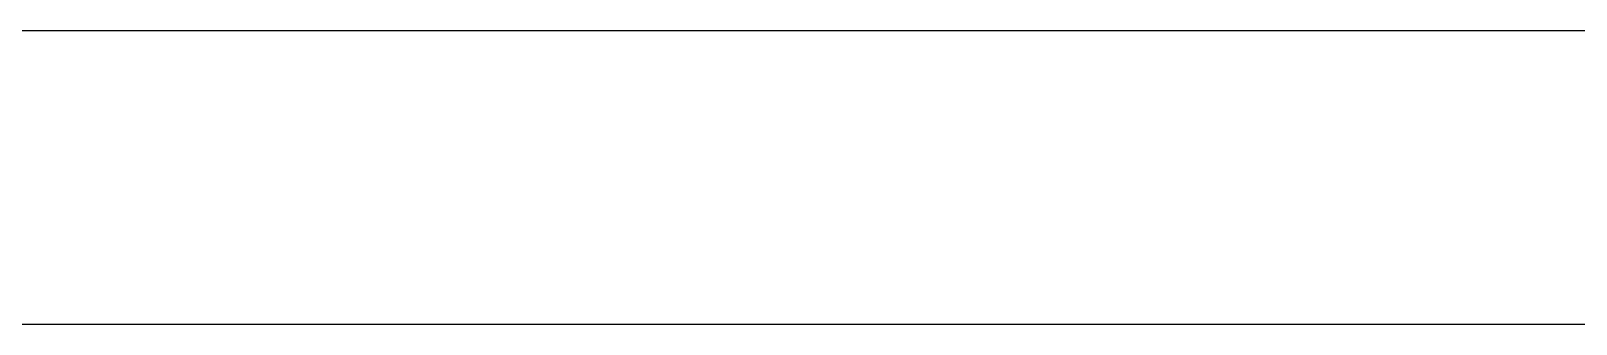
# Model space of a CAD drawing. Extents: x 4153 to 4747, y -405 to 15.
# Drawn here: x 4450 to 4629.4, y -19 to 15 of the extents above; entities that cross this region are included whole.
import ezdxf

# ---------------------------------------------------------------- set-up
doc = ezdxf.new("R2010")
doc.units = 0
doc.header["$LTSCALE"] = 7
doc.header["$MEASUREMENT"] = 0
doc.layers.get('0').update_dxf_attribs({"color": 2, "linetype": 'CONTINUOUS'})
doc.layers.add('DIM', color=2, linetype='CONTINUOUS')

# ---------------------------------------------------------------- blocks, each defined once
blk = doc.blocks.new('BORDER')
blk.add_line((1.00000000000004, 1.00000000000004), (0, 1.00000000000004))
blk = doc.blocks.new('양식')
at = {"color": 4}
blk.add_line((1219.000000906221, 385.9999992715987), (1768.000000906221, 385.9999992715987), dxfattribs=at)
at = {"xscale": 594, "yscale": 420, "zscale": 594}
blk.add_blockref('BORDER', (1188.000000906221, -7.28401346350438e-07), dxfattribs=at)

msp = doc.modelspace()

# ---------------------------------------------------------------- block references
at = {"layer": 'DIM'}
msp.add_blockref('양식', (2965.000007253205, -404.9999994436052), dxfattribs=at)

doc.saveas('drawing.dxf')
